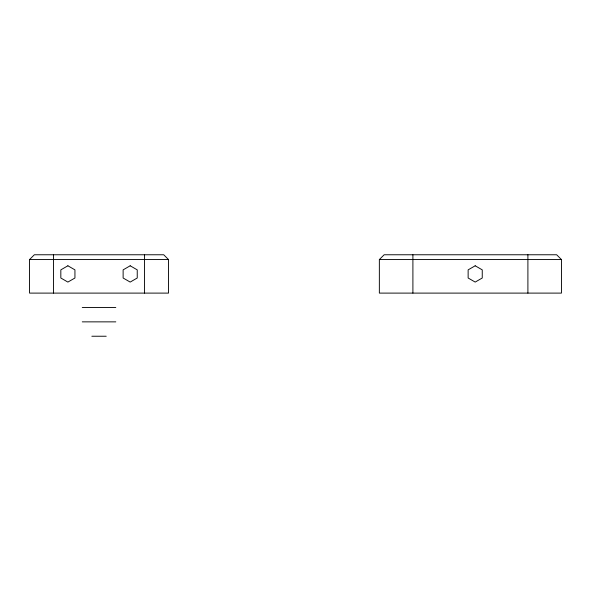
<?xml version="1.0" encoding="UTF-8"?>
<svg xmlns="http://www.w3.org/2000/svg" width="591" height="591" viewBox="0 0 591 591"><rect width="100%" height="100%" fill="white"/><g stroke="black" fill="none" stroke-linecap="round" stroke-linejoin="round"><path stroke-width="0.89" d="M29.55 259.56L34.344 254.765L163.722 254.765L168.516 259.56L168.516 293.106L29.55 293.106L29.55 259.56L168.516 259.56M379.356 259.56L384.15 254.765L556.656 254.765L561.45 259.56L561.45 293.106L379.356 293.106L379.356 259.56L561.45 259.56M82.26 307.483L115.806 307.483M82.26 321.859L115.806 321.859M91.841 336.235L106.217 336.235M527.903 254.765L527.903 293.106M412.902 254.765L412.902 293.106M144.559 254.765L144.559 293.106M53.508 254.765L53.508 293.106M67.884 265.787L60.829 269.865L60.829 278.006L67.884 282.084L74.939 278.006L74.939 269.865L67.884 265.787M130.183 265.787L123.127 269.865L123.127 278.006L130.183 282.084L137.238 278.006L137.238 269.865L130.183 265.787M475.194 265.787L468.138 269.865L468.138 278.006L475.194 282.084L482.249 278.006L482.249 269.865L475.194 265.787"/></g></svg>
